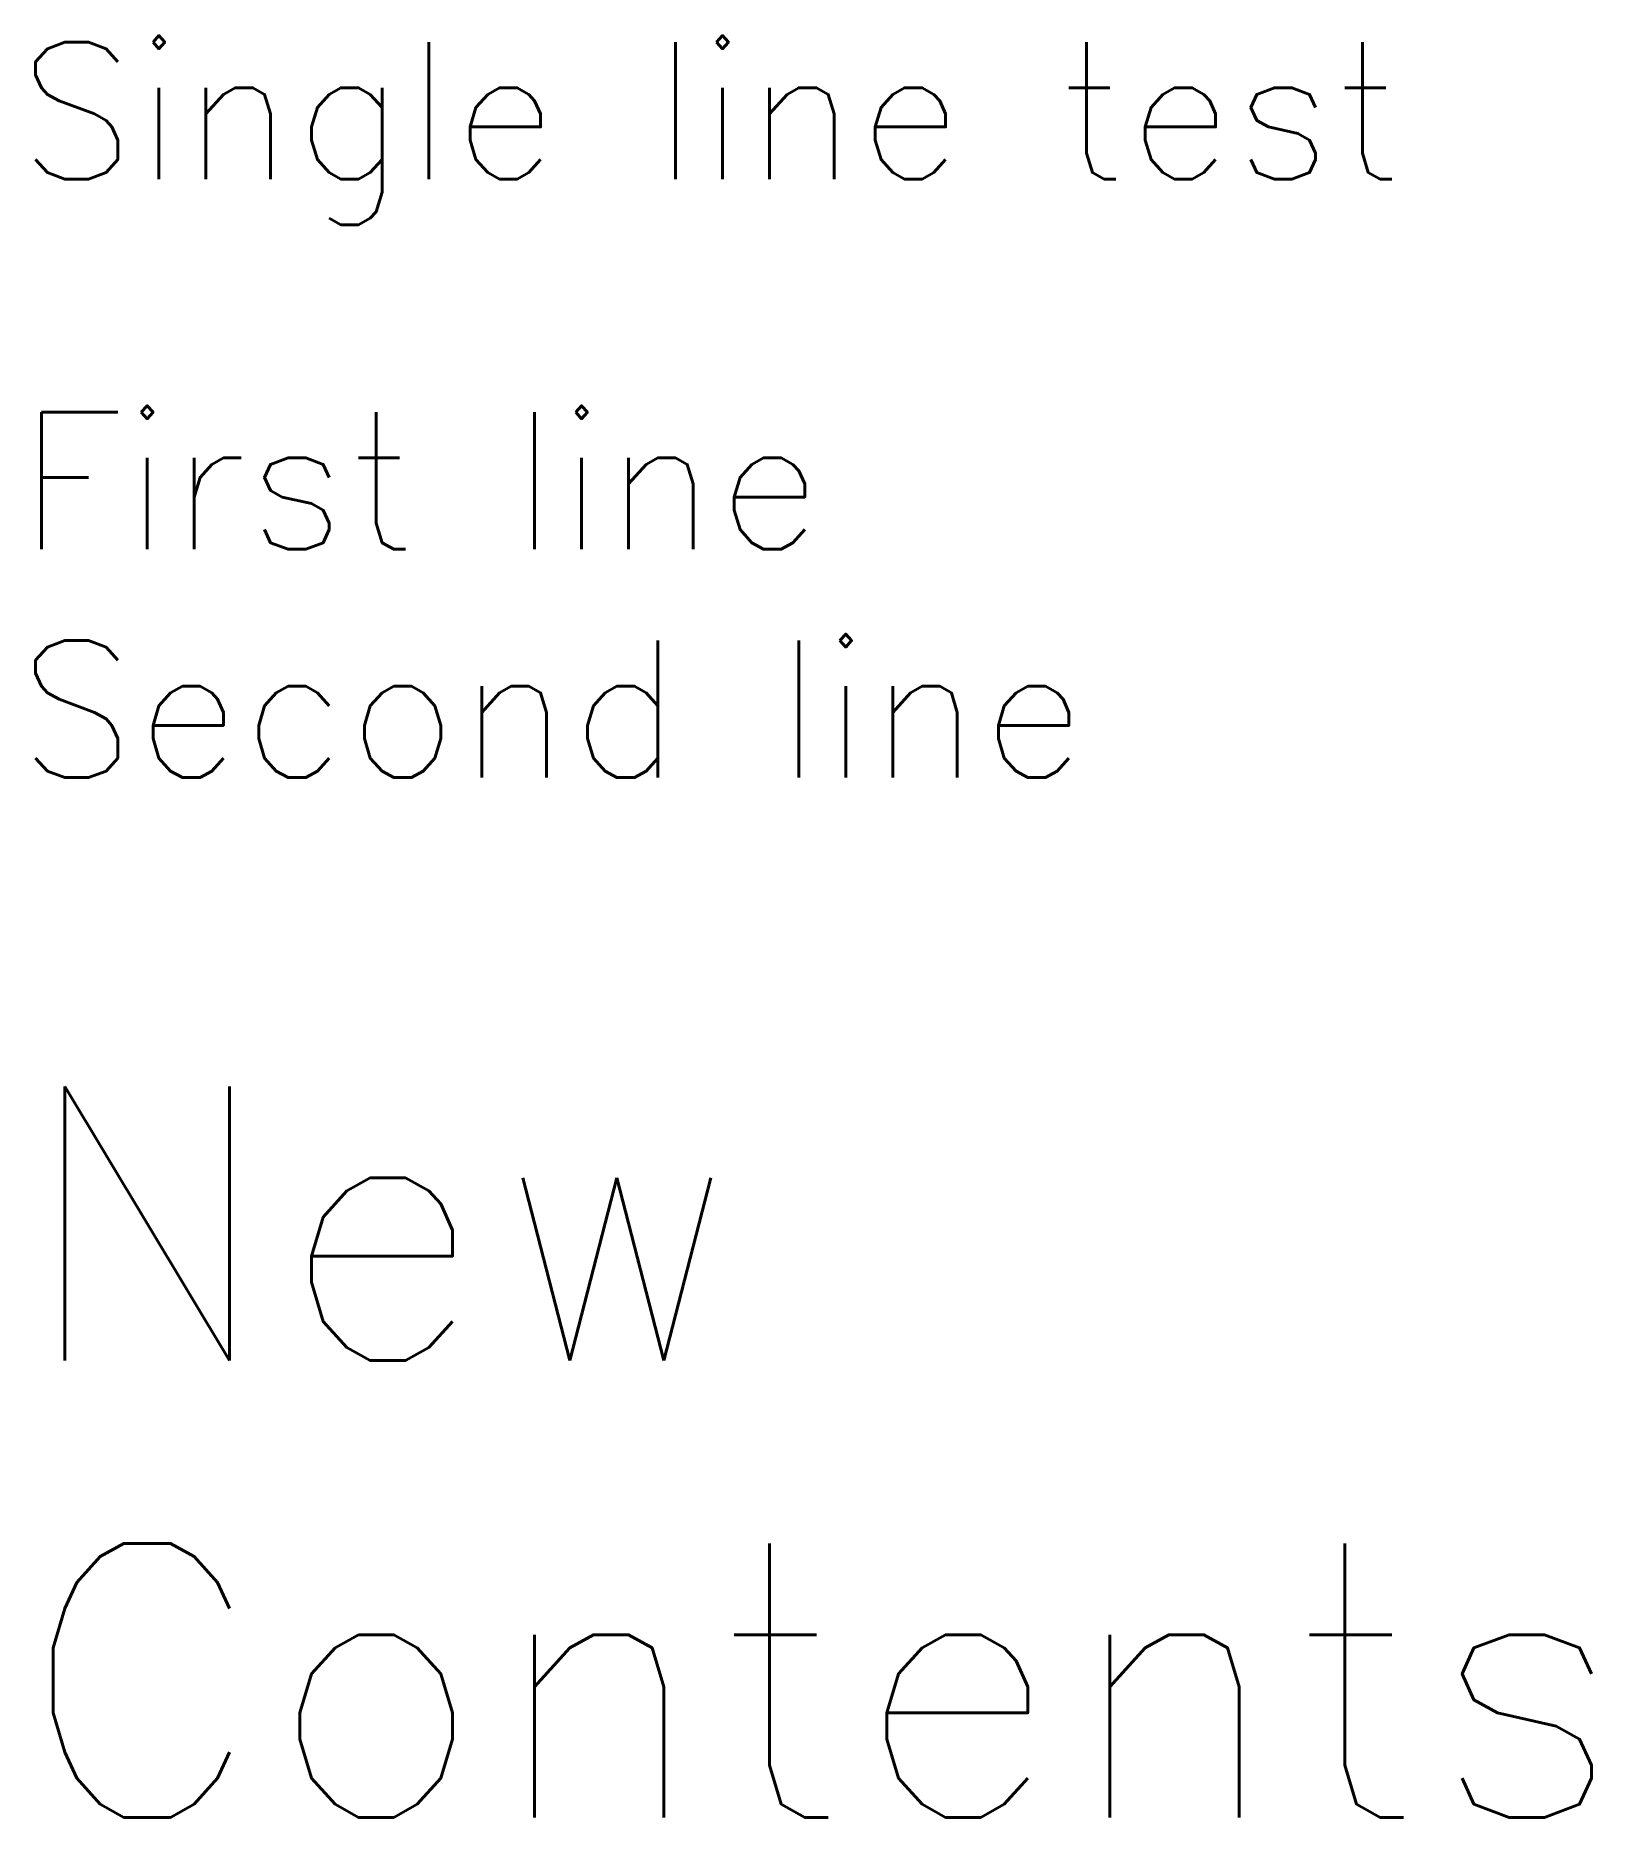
# Model space of a CAD drawing. Header units: feet. Extents: x 0.1 to 11.5, y -2.7 to 10.3.
import ezdxf

# ---------------------------------------------------------------- set-up
doc = ezdxf.new("R2010")
doc.units = ezdxf.units.FT
doc.header["$MEASUREMENT"] = 0
doc.layers.add('NewTestLayer', color=7, linetype='Continuous')
doc.styles.get("Standard").update_dxf_attribs({"font": 'simplex.shx'})

msp = doc.modelspace()

# ---------------------------------------------------------------- texts
at = {"layer": 'NewTestLayer', "char_height": 1, "attachment_point": 1}
for s, insert in [('Single line test', (0, 10.29)), ('First line^JSecond line', (0, 7.589))]:
    msp.add_mtext(s, dxfattribs=dict(at, insert=insert))
at = {"layer": 'NewTestLayer', "insert": (0, 0), "char_height": 2, "width": 10, "attachment_point": 4}
msp.add_mtext('New Contents', dxfattribs=at)

doc.saveas('drawing.dxf')
